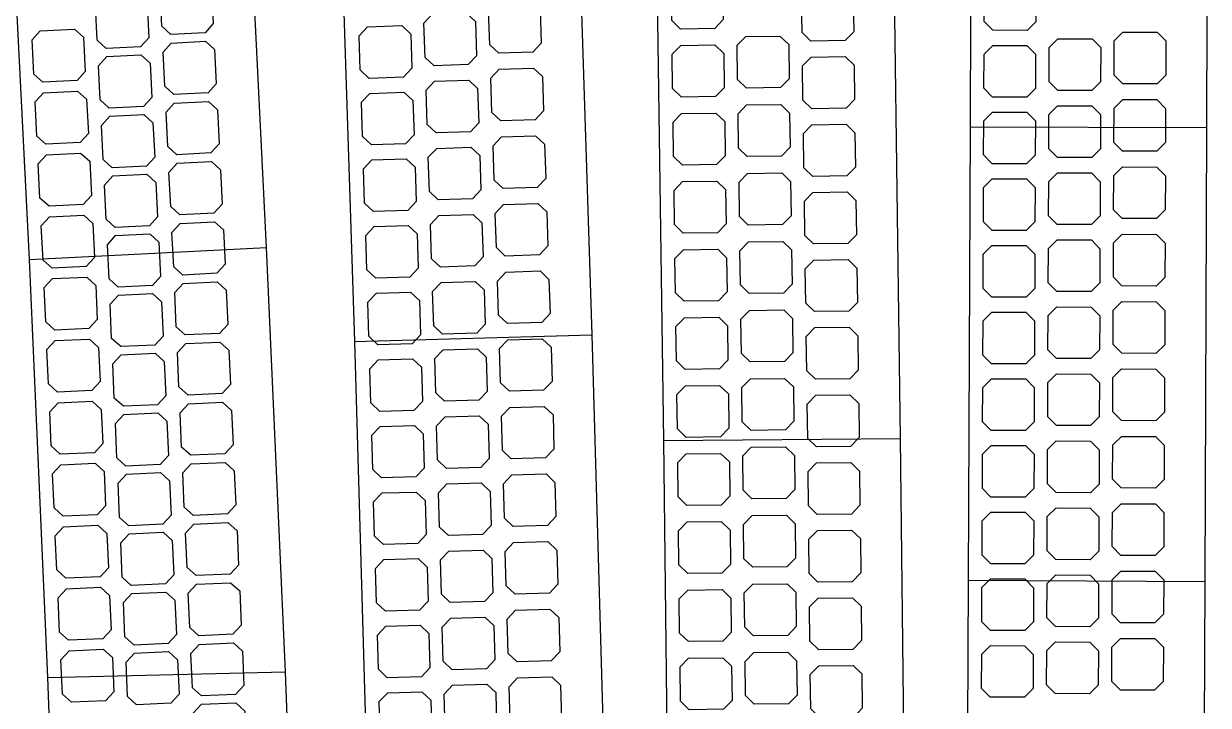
# Model space of a CAD drawing. Header units: millimetres. Extents: x 19106 to 24547, y 13072 to 17462.
# Drawn here: x 21815.1 to 22102.3, y 15413.7 to 15578.8 of the extents above; entities that cross this region are included whole.
import ezdxf

# ---------------------------------------------------------------- set-up
doc = ezdxf.new("R2010")
doc.units = ezdxf.units.MM
doc.header["$LTSCALE"] = 100
doc.header["$MEASUREMENT"] = 0
doc.layers.add('Default', color=7, linetype='Continuous')
doc.layers.add('PV CELL', color=1, linetype='Continuous')

msp = doc.modelspace()

# ---------------------------------------------------------------- linework, layer by layer
at = {"layer": 'Default'}
for points in [[(22044.88, 15663.64), (22044.53, 15553.87)], [(22101.93, 15553.69), (22102.28, 15664.05)], [(21873.99, 15524.59), (21868.86, 15627.62)], [(21811.4, 15622.71), (21816.43, 15521.68)], [(21952.95, 15503.44), (21949.53, 15609.37)], [(21891.89, 15606.41), (21895.32, 15501.85)], [(21968.72, 15585.4), (21970.25, 15477.86)], [(22027.68, 15478.33), (22026.18, 15586.61)], [(22044.53, 15553.87), (22044.08, 15444)], [(22044.53, 15553.87), (22101.93, 15553.69)], [(22044.53, 15553.87), (22101.93, 15553.69)], [(22101.49, 15443.71), (22101.93, 15553.69)], [(21816.43, 15521.68), (21873.99, 15524.59)], [(21816.43, 15521.68), (21873.99, 15524.59)], [(21878.57, 15421.83), (21873.99, 15524.59)], [(21816.43, 15521.68), (21820.92, 15420.43)], [(21895.32, 15501.85), (21952.95, 15503.44)], [(21895.32, 15501.85), (21952.95, 15503.44)], [(21955.91, 15398.59), (21952.95, 15503.44)], [(21895.32, 15501.85), (21898.32, 15397.97)], [(21970.25, 15477.86), (22027.68, 15478.33)], [(21970.25, 15477.86), (22027.68, 15478.33)], [(21970.25, 15477.86), (21971.46, 15372.25)], [(22028.88, 15372.32), (22027.68, 15478.33)], [(22044.08, 15444), (22043.6, 15337.61)], [(22044.08, 15444), (22101.49, 15443.71)], [(22044.08, 15444), (22101.49, 15443.71)], [(22101.04, 15337.47), (22101.49, 15443.71)], [(21820.92, 15420.43), (21878.57, 15421.83)], [(21820.92, 15420.43), (21878.57, 15421.83)], [(21820.92, 15420.43), (21824.56, 15322.05)], [(21882.29, 15322.15), (21878.57, 15421.83)]]:
    msp.add_lwpolyline(points, dxfattribs=at)
at = {"layer": 'PV CELL'}
for points in [[(21974.35, 15577.54), (21972.22, 15579.61), (21972.08, 15587.91), (21974.15, 15590.04), (21982.45, 15590.17), (21984.58, 15588.11), (21984.72, 15579.81), (21982.65, 15577.68), (21974.35, 15577.54)], [(22058.38, 15589.7), (22060.47, 15587.59), (22060.44, 15579.29), (22058.34, 15577.2), (22050.04, 15577.22), (22047.94, 15579.33), (22047.97, 15587.63), (22050.08, 15589.72), (22058.38, 15589.7)], [(21850.79, 15576.24), (21848.59, 15578.23), (21848.18, 15586.52), (21850.17, 15588.72), (21858.46, 15589.13), (21860.66, 15587.14), (21861.07, 15578.85), (21859.08, 15576.65), (21850.79, 15576.24)], [(22005.96, 15574.6), (22003.83, 15576.66), (22003.69, 15584.96), (22005.76, 15587.09), (22014.06, 15587.23), (22016.19, 15585.16), (22016.32, 15576.86), (22014.26, 15574.73), (22005.96, 15574.6)], [(21835.16, 15572.83), (21832.96, 15574.82), (21832.55, 15583.11), (21834.54, 15585.31), (21842.83, 15585.72), (21845.03, 15583.73), (21845.45, 15575.44), (21843.45, 15573.24), (21835.16, 15572.83)], [(21938.17, 15584.43), (21940.34, 15582.4), (21940.6, 15574.11), (21938.57, 15571.94), (21930.28, 15571.67), (21928.11, 15573.7), (21927.84, 15582), (21929.87, 15584.16), (21938.17, 15584.43)], [(21922.48, 15581.4), (21924.65, 15579.37), (21924.92, 15571.07), (21922.88, 15568.91), (21914.59, 15568.64), (21912.42, 15570.67), (21912.15, 15578.97), (21914.18, 15581.13), (21922.48, 15581.4)], [(21906.79, 15578.35), (21908.96, 15576.32), (21909.23, 15568.02), (21907.2, 15565.85), (21898.9, 15565.59), (21896.73, 15567.62), (21896.47, 15575.91), (21898.5, 15578.08), (21906.79, 15578.35)], [(21819.77, 15564.63), (21817.57, 15566.62), (21817.16, 15574.91), (21819.15, 15577.11), (21827.44, 15577.52), (21829.64, 15575.53), (21830.06, 15567.24), (21828.06, 15565.04), (21819.77, 15564.63)], [(21990.31, 15563.23), (21988.18, 15565.3), (21988.07, 15573.6), (21990.14, 15575.73), (21998.44, 15575.84), (22000.57, 15573.77), (22000.68, 15565.47), (21998.61, 15563.34), (21990.31, 15563.23)], [(22089.89, 15576.75), (22091.98, 15574.65), (22091.96, 15566.35), (22089.85, 15564.25), (22081.55, 15564.28), (22079.46, 15566.39), (22079.48, 15574.69), (22081.59, 15576.78), (22089.89, 15576.75)], [(21851.52, 15561.66), (21849.31, 15563.66), (21848.9, 15571.95), (21850.89, 15574.15), (21859.18, 15574.56), (21861.39, 15572.57), (21861.8, 15564.28), (21859.81, 15562.08), (21851.52, 15561.66)], [(21974.56, 15561.07), (21972.43, 15563.14), (21972.32, 15571.44), (21974.39, 15573.57), (21982.69, 15573.69), (21984.82, 15571.62), (21984.93, 15563.32), (21982.86, 15561.19), (21974.56, 15561.07)], [(22058.32, 15573.54), (22060.42, 15571.44), (22060.39, 15563.14), (22058.29, 15561.04), (22049.99, 15561.07), (22047.89, 15563.18), (22047.92, 15571.48), (22050.02, 15573.57), (22058.32, 15573.54)], [(22074.11, 15575.15), (22076.2, 15573.04), (22076.17, 15564.74), (22074.07, 15562.65), (22065.77, 15562.67), (22063.67, 15564.78), (22063.7, 15573.08), (22065.81, 15575.17), (22074.11, 15575.15)], [(21835.88, 15558.37), (21833.68, 15560.37), (21833.27, 15568.66), (21835.26, 15570.86), (21843.55, 15571.27), (21845.75, 15569.28), (21846.17, 15560.99), (21844.17, 15558.79), (21835.88, 15558.37)], [(22006.16, 15558.23), (22004.03, 15560.31), (22003.92, 15568.6), (22005.99, 15570.73), (22014.29, 15570.85), (22016.41, 15568.78), (22016.53, 15560.48), (22014.46, 15558.35), (22006.16, 15558.23)], [(21938.7, 15568.06), (21940.86, 15566.03), (21941.13, 15557.73), (21939.1, 15555.56), (21930.81, 15555.3), (21928.64, 15557.33), (21928.37, 15565.62), (21930.4, 15567.79), (21938.7, 15568.06)], [(21923.01, 15565.15), (21925.17, 15563.12), (21925.44, 15554.82), (21923.41, 15552.66), (21915.11, 15552.39), (21912.95, 15554.42), (21912.68, 15562.71), (21914.71, 15564.88), (21923.01, 15565.15)], [(21820.52, 15549.61), (21818.32, 15551.6), (21817.91, 15559.89), (21819.9, 15562.09), (21828.19, 15562.5), (21830.39, 15560.51), (21830.8, 15552.22), (21828.81, 15550.02), (21820.52, 15549.61)], [(21907.31, 15562.22), (21909.48, 15560.19), (21909.75, 15551.89), (21907.72, 15549.72), (21899.42, 15549.46), (21897.26, 15551.49), (21896.99, 15559.78), (21899.02, 15561.95), (21907.31, 15562.22)], [(21852.24, 15547.09), (21850.04, 15549.09), (21849.63, 15557.38), (21851.62, 15559.58), (21859.91, 15559.99), (21862.11, 15558), (21862.52, 15549.71), (21860.53, 15547.51), (21852.24, 15547.09)], [(21990.54, 15546.64), (21988.41, 15548.71), (21988.3, 15557.01), (21990.37, 15559.14), (21998.67, 15559.26), (22000.8, 15557.19), (22000.91, 15548.89), (21998.84, 15546.76), (21990.54, 15546.64)], [(22074.06, 15558.91), (22076.15, 15556.8), (22076.12, 15548.5), (22074.01, 15546.41), (22065.71, 15546.44), (22063.62, 15548.55), (22063.65, 15556.85), (22065.76, 15558.94), (22074.06, 15558.91)], [(22089.84, 15560.43), (22091.94, 15558.32), (22091.9, 15550.02), (22089.79, 15547.93), (22081.49, 15547.96), (22079.4, 15550.07), (22079.44, 15558.37), (22081.54, 15560.46), (22089.84, 15560.43)], [(21836.6, 15543.92), (21834.4, 15545.91), (21833.99, 15554.2), (21835.98, 15556.4), (21844.27, 15556.82), (21846.47, 15554.82), (21846.89, 15546.53), (21844.89, 15544.33), (21836.6, 15543.92)], [(21974.79, 15544.58), (21972.66, 15546.65), (21972.55, 15554.95), (21974.62, 15557.08), (21982.92, 15557.19), (21985.05, 15555.12), (21985.16, 15546.82), (21983.09, 15544.69), (21974.79, 15544.58)], [(22058.28, 15557.38), (22060.37, 15555.28), (22060.33, 15546.98), (22058.23, 15544.88), (22049.93, 15544.92), (22047.83, 15547.03), (22047.87, 15555.33), (22049.98, 15557.42), (22058.28, 15557.38)], [(22006.39, 15541.85), (22004.26, 15543.92), (22004.14, 15552.22), (22006.21, 15554.35), (22014.51, 15554.46), (22016.64, 15552.39), (22016.76, 15544.09), (22014.69, 15541.97), (22006.39, 15541.85)], [(21939.23, 15551.68), (21941.39, 15549.65), (21941.66, 15541.36), (21939.63, 15539.19), (21931.34, 15538.92), (21929.17, 15540.95), (21928.9, 15549.25), (21930.93, 15551.41), (21939.23, 15551.68)], [(21821.27, 15534.59), (21819.07, 15536.58), (21818.66, 15544.87), (21820.65, 15547.07), (21828.94, 15547.48), (21831.14, 15545.49), (21831.55, 15537.2), (21829.56, 15535), (21821.27, 15534.59)], [(21923.53, 15548.9), (21925.7, 15546.87), (21925.97, 15538.57), (21923.94, 15536.4), (21915.64, 15536.14), (21913.47, 15538.17), (21913.2, 15546.46), (21915.24, 15548.63), (21923.53, 15548.9)], [(21852.97, 15532.52), (21850.77, 15534.52), (21850.35, 15542.81), (21852.35, 15545.01), (21860.64, 15545.42), (21862.84, 15543.43), (21863.25, 15535.14), (21861.26, 15532.94), (21852.97, 15532.52)], [(21907.84, 15546.09), (21910, 15544.06), (21910.27, 15535.76), (21908.24, 15533.59), (21899.94, 15533.33), (21897.78, 15535.36), (21897.51, 15543.65), (21899.54, 15545.82), (21907.84, 15546.09)], [(22089.78, 15544.11), (22091.87, 15542), (22091.84, 15533.7), (22089.73, 15531.61), (22081.43, 15531.64), (22079.34, 15533.75), (22079.37, 15542.05), (22081.48, 15544.14), (22089.78, 15544.11)], [(21837.32, 15529.46), (21835.12, 15531.46), (21834.71, 15539.75), (21836.7, 15541.95), (21844.99, 15542.36), (21847.19, 15540.37), (21847.6, 15532.08), (21845.61, 15529.88), (21837.32, 15529.46)], [(21990.77, 15530.06), (21988.64, 15532.13), (21988.53, 15540.43), (21990.6, 15542.56), (21998.9, 15542.67), (22001.03, 15540.6), (22001.14, 15532.3), (21999.07, 15530.17), (21990.77, 15530.06)], [(22058.21, 15541.23), (22060.3, 15539.12), (22060.27, 15530.82), (22058.16, 15528.73), (22049.86, 15528.77), (22047.77, 15530.87), (22047.8, 15539.17), (22049.91, 15541.27), (22058.21, 15541.23)], [(22074, 15542.67), (22076.09, 15540.56), (22076.05, 15532.26), (22073.95, 15530.17), (22065.65, 15530.2), (22063.55, 15532.31), (22063.59, 15540.61), (22065.7, 15542.7), (22074, 15542.67)], [(21975.02, 15528.09), (21972.89, 15530.16), (21972.77, 15538.46), (21974.85, 15540.58), (21983.14, 15540.7), (21985.27, 15538.63), (21985.39, 15530.33), (21983.32, 15528.2), (21975.02, 15528.09)], [(22006.61, 15525.47), (22004.49, 15527.54), (22004.37, 15535.84), (22006.44, 15537.96), (22014.74, 15538.08), (22016.87, 15536.01), (22016.98, 15527.71), (22014.91, 15525.58), (22006.61, 15525.47)], [(21939.76, 15535.31), (21941.92, 15533.28), (21942.19, 15524.98), (21940.16, 15522.81), (21931.87, 15522.55), (21929.7, 15524.58), (21929.43, 15532.87), (21931.46, 15535.04), (21939.76, 15535.31)], [(21822.02, 15519.57), (21819.82, 15521.56), (21819.4, 15529.85), (21821.4, 15532.05), (21829.69, 15532.46), (21831.89, 15530.47), (21832.3, 15522.18), (21830.31, 15519.98), (21822.02, 15519.57)], [(21924.06, 15532.64), (21926.22, 15530.61), (21926.49, 15522.32), (21924.46, 15520.15), (21916.17, 15519.88), (21914, 15521.91), (21913.73, 15530.21), (21915.76, 15532.38), (21924.06, 15532.64)], [(21853.69, 15517.95), (21851.49, 15519.95), (21851.08, 15528.24), (21853.07, 15530.44), (21861.36, 15530.85), (21863.56, 15528.86), (21863.98, 15520.57), (21861.98, 15518.37), (21853.69, 15517.95)], [(21908.36, 15529.96), (21910.52, 15527.93), (21910.79, 15519.63), (21908.76, 15517.47), (21900.47, 15517.2), (21898.3, 15519.23), (21898.03, 15527.52), (21900.06, 15529.69), (21908.36, 15529.96)], [(21838.04, 15515.01), (21835.84, 15517), (21835.43, 15525.29), (21837.42, 15527.5), (21845.71, 15527.91), (21847.91, 15525.92), (21848.32, 15517.63), (21846.33, 15515.42), (21838.04, 15515.01)], [(22073.93, 15526.44), (22076.02, 15524.33), (22075.99, 15516.03), (22073.88, 15513.94), (22065.58, 15513.97), (22063.49, 15516.08), (22063.52, 15524.38), (22065.63, 15526.47), (22073.93, 15526.44)], [(22089.71, 15527.79), (22091.81, 15525.68), (22091.77, 15517.38), (22089.66, 15515.29), (22081.36, 15515.32), (22079.27, 15517.43), (22079.31, 15525.73), (22081.41, 15527.82), (22089.71, 15527.79)], [(21975.25, 15511.59), (21973.12, 15513.66), (21973, 15521.96), (21975.07, 15524.09), (21983.37, 15524.21), (21985.5, 15522.14), (21985.62, 15513.84), (21983.55, 15511.71), (21975.25, 15511.59)], [(21991, 15513.47), (21988.87, 15515.54), (21988.76, 15523.84), (21990.83, 15525.97), (21999.13, 15526.09), (22001.26, 15524.02), (22001.37, 15515.72), (21999.3, 15513.59), (21991, 15513.47)], [(22058.15, 15525.08), (22060.24, 15522.97), (22060.21, 15514.67), (22058.1, 15512.58), (22049.8, 15512.61), (22047.71, 15514.72), (22047.74, 15523.02), (22049.85, 15525.11), (22058.15, 15525.08)], [(22006.84, 15509.08), (22004.71, 15511.15), (22004.6, 15519.45), (22006.67, 15521.58), (22014.97, 15521.7), (22017.1, 15519.62), (22017.21, 15511.33), (22015.14, 15509.2), (22006.84, 15509.08)], [(21940.29, 15518.93), (21942.45, 15516.9), (21942.72, 15508.6), (21940.69, 15506.44), (21932.39, 15506.17), (21930.23, 15508.2), (21929.96, 15516.5), (21931.99, 15518.66), (21940.29, 15518.93)], [(21822.67, 15504.6), (21820.48, 15506.6), (21820.11, 15514.89), (21822.12, 15517.08), (21830.41, 15517.45), (21832.6, 15515.45), (21832.97, 15507.16), (21830.96, 15504.97), (21822.67, 15504.6)], [(21854.31, 15503.43), (21852.12, 15505.44), (21851.75, 15513.73), (21853.75, 15515.92), (21862.05, 15516.29), (21864.24, 15514.29), (21864.61, 15505.99), (21862.6, 15503.8), (21854.31, 15503.43)], [(21924.58, 15516.39), (21926.75, 15514.36), (21927.02, 15506.07), (21924.99, 15503.9), (21916.69, 15503.63), (21914.52, 15505.66), (21914.26, 15513.96), (21916.29, 15516.12), (21924.58, 15516.39)], [(21838.64, 15500.6), (21836.45, 15502.61), (21836.08, 15510.9), (21838.09, 15513.09), (21846.38, 15513.46), (21848.57, 15511.46), (21848.94, 15503.17), (21846.94, 15500.97), (21838.64, 15500.6)], [(21908.93, 15513.79), (21911.09, 15511.75), (21911.32, 15503.45), (21909.28, 15501.29), (21900.98, 15501.06), (21898.83, 15503.1), (21898.59, 15511.4), (21900.63, 15513.55), (21908.93, 15513.79)], [(21991.23, 15496.89), (21989.1, 15498.96), (21988.99, 15507.26), (21991.06, 15509.39), (21999.36, 15509.5), (22001.49, 15507.43), (22001.6, 15499.13), (21999.53, 15497), (21991.23, 15496.89)], [(22073.87, 15510.2), (22075.96, 15508.09), (22075.92, 15499.79), (22073.82, 15497.7), (22065.52, 15497.73), (22063.42, 15499.84), (22063.46, 15508.14), (22065.57, 15510.23), (22073.87, 15510.2)], [(22089.65, 15511.47), (22091.74, 15509.36), (22091.71, 15501.06), (22089.6, 15498.97), (22081.3, 15499.01), (22079.21, 15501.11), (22079.24, 15509.41), (22081.35, 15511.51), (22089.65, 15511.47)], [(21975.48, 15495.1), (21973.35, 15497.17), (21973.23, 15505.47), (21975.3, 15507.6), (21983.6, 15507.71), (21985.73, 15505.64), (21985.85, 15497.34), (21983.78, 15495.21), (21975.48, 15495.1)], [(22058.08, 15508.93), (22060.17, 15506.82), (22060.14, 15498.52), (22058.03, 15496.43), (22049.73, 15496.46), (22047.64, 15498.57), (22047.67, 15506.87), (22049.78, 15508.96), (22058.08, 15508.93)], [(22007.07, 15492.7), (22004.94, 15494.77), (22004.82, 15503.07), (22006.9, 15505.2), (22015.19, 15505.31), (22017.32, 15503.24), (22017.44, 15494.94), (22015.37, 15492.81), (22007.07, 15492.7)], [(21823.34, 15489.57), (21821.15, 15491.58), (21820.78, 15499.87), (21822.79, 15502.06), (21831.08, 15502.43), (21833.27, 15500.42), (21833.64, 15492.13), (21831.63, 15489.94), (21823.34, 15489.57)], [(21854.96, 15488.86), (21852.77, 15490.86), (21852.4, 15499.15), (21854.4, 15501.35), (21862.7, 15501.72), (21864.89, 15499.71), (21865.26, 15491.42), (21863.25, 15489.23), (21854.96, 15488.86)], [(21940.81, 15502.51), (21942.97, 15500.47), (21943.21, 15492.18), (21941.17, 15490.02), (21932.87, 15489.78), (21930.71, 15491.82), (21930.48, 15500.12), (21932.52, 15502.28), (21940.81, 15502.51)], [(21839.29, 15486.15), (21837.1, 15488.15), (21836.73, 15496.44), (21838.73, 15498.63), (21847.02, 15499), (21849.22, 15497), (21849.59, 15488.71), (21847.58, 15486.52), (21839.29, 15486.15)], [(21909.38, 15497.66), (21911.54, 15495.62), (21911.78, 15487.32), (21909.74, 15485.16), (21901.44, 15484.93), (21899.28, 15486.97), (21899.05, 15495.26), (21901.09, 15497.42), (21909.38, 15497.66)], [(21925.1, 15500.1), (21927.26, 15498.06), (21927.49, 15489.76), (21925.45, 15487.6), (21917.15, 15487.37), (21915, 15489.41), (21914.76, 15497.71), (21916.8, 15499.86), (21925.1, 15500.1)], [(22089.58, 15495.16), (22091.67, 15493.05), (22091.64, 15484.75), (22089.53, 15482.66), (22081.23, 15482.69), (22079.14, 15484.8), (22079.17, 15493.1), (22081.28, 15495.19), (22089.58, 15495.16)], [(21991.46, 15480.3), (21989.33, 15482.37), (21989.22, 15490.67), (21991.29, 15492.8), (21999.59, 15492.92), (22001.72, 15490.84), (22001.83, 15482.55), (21999.76, 15480.42), (21991.46, 15480.3)], [(22058.02, 15492.78), (22060.11, 15490.67), (22060.08, 15482.37), (22057.97, 15480.28), (22049.67, 15480.31), (22047.58, 15482.42), (22047.61, 15490.72), (22049.72, 15492.81), (22058.02, 15492.78)], [(22073.8, 15493.97), (22075.89, 15491.86), (22075.86, 15483.56), (22073.75, 15481.47), (22065.45, 15481.5), (22063.36, 15483.61), (22063.39, 15491.91), (22065.5, 15494), (22073.8, 15493.97)], [(21975.71, 15478.61), (21973.58, 15480.68), (21973.46, 15488.98), (21975.53, 15491.1), (21983.83, 15491.22), (21985.96, 15489.15), (21986.08, 15480.85), (21984, 15478.72), (21975.71, 15478.61)], [(21824.01, 15474.55), (21821.82, 15476.55), (21821.45, 15484.84), (21823.46, 15487.03), (21831.75, 15487.4), (21833.94, 15485.4), (21834.31, 15477.11), (21832.3, 15474.92), (21824.01, 15474.55)], [(21855.61, 15474.28), (21853.42, 15476.29), (21853.05, 15484.58), (21855.05, 15486.77), (21863.35, 15487.14), (21865.54, 15485.14), (21865.91, 15476.85), (21863.9, 15474.65), (21855.61, 15474.28)], [(22007.3, 15476.31), (22005.17, 15478.38), (22005.05, 15486.68), (22007.12, 15488.81), (22015.42, 15488.93), (22017.55, 15486.86), (22017.67, 15478.56), (22015.59, 15476.43), (22007.3, 15476.31)], [(21839.93, 15471.69), (21837.74, 15473.69), (21837.37, 15481.99), (21839.38, 15484.18), (21847.67, 15484.55), (21849.86, 15482.54), (21850.23, 15474.25), (21848.23, 15472.06), (21839.93, 15471.69)], [(21925.56, 15483.84), (21927.72, 15481.8), (21927.95, 15473.51), (21925.91, 15471.35), (21917.61, 15471.11), (21915.45, 15473.15), (21915.22, 15481.45), (21917.26, 15483.61), (21925.56, 15483.84)], [(21941.28, 15486.14), (21943.44, 15484.1), (21943.67, 15475.8), (21941.63, 15473.64), (21933.33, 15473.41), (21931.17, 15475.45), (21930.94, 15483.74), (21932.98, 15485.9), (21941.28, 15486.14)], [(21909.84, 15481.53), (21912, 15479.49), (21912.23, 15471.19), (21910.19, 15469.03), (21901.89, 15468.8), (21899.74, 15470.84), (21899.5, 15479.13), (21901.54, 15481.29), (21909.84, 15481.53)], [(22073.74, 15477.73), (22075.83, 15475.62), (22075.79, 15467.32), (22073.69, 15465.23), (22065.39, 15465.26), (22063.29, 15467.37), (22063.33, 15475.67), (22065.44, 15477.76), (22073.74, 15477.73)], [(22089.52, 15478.84), (22091.61, 15476.73), (22091.58, 15468.43), (22089.47, 15466.34), (22081.17, 15466.37), (22079.08, 15468.48), (22079.11, 15476.78), (22081.22, 15478.87), (22089.52, 15478.84)], [(21975.89, 15462.14), (21973.77, 15464.21), (21973.68, 15472.51), (21975.75, 15474.64), (21984.05, 15474.73), (21986.18, 15472.66), (21986.27, 15464.36), (21984.19, 15462.23), (21975.89, 15462.14)], [(21991.65, 15463.74), (21989.53, 15465.82), (21989.44, 15474.12), (21991.51, 15476.24), (21999.81, 15476.34), (22001.94, 15474.26), (22002.03, 15465.96), (21999.95, 15463.84), (21991.65, 15463.74)], [(22057.95, 15476.63), (22060.04, 15474.52), (22060.01, 15466.22), (22057.9, 15464.13), (22049.6, 15464.16), (22047.51, 15466.27), (22047.54, 15474.57), (22049.65, 15476.66), (22057.95, 15476.63)], [(21824.68, 15459.52), (21822.49, 15461.53), (21822.12, 15469.82), (21824.13, 15472.01), (21832.42, 15472.38), (21834.61, 15470.38), (21834.98, 15462.08), (21832.98, 15459.89), (21824.68, 15459.52)], [(21856.26, 15459.71), (21854.07, 15461.72), (21853.7, 15470.01), (21855.7, 15472.2), (21864, 15472.57), (21866.19, 15470.56), (21866.56, 15462.27), (21864.55, 15460.08), (21856.26, 15459.71)], [(22007.48, 15459.95), (22005.35, 15462.03), (22005.26, 15470.33), (22007.33, 15472.45), (22015.63, 15472.55), (22017.76, 15470.47), (22017.85, 15462.17), (22015.78, 15460.05), (22007.48, 15459.95)], [(21840.58, 15457.23), (21838.39, 15459.24), (21838.02, 15467.53), (21840.02, 15469.72), (21848.31, 15470.09), (21850.51, 15468.09), (21850.88, 15459.79), (21848.87, 15457.6), (21840.58, 15457.23)], [(21941.74, 15469.76), (21943.9, 15467.72), (21944.13, 15459.42), (21942.09, 15457.26), (21933.79, 15457.03), (21931.64, 15459.07), (21931.4, 15467.37), (21933.44, 15469.52), (21941.74, 15469.76)], [(21926.02, 15467.59), (21928.17, 15465.55), (21928.41, 15457.25), (21926.37, 15455.09), (21918.07, 15454.86), (21915.91, 15456.9), (21915.68, 15465.2), (21917.72, 15467.36), (21926.02, 15467.59)], [(21910.29, 15465.39), (21912.45, 15463.35), (21912.69, 15455.06), (21910.65, 15452.9), (21902.35, 15452.67), (21900.19, 15454.71), (21899.96, 15463), (21902, 15465.16), (21910.29, 15465.39)], [(22057.89, 15460.47), (22059.98, 15458.37), (22059.95, 15450.07), (22057.84, 15447.97), (22049.54, 15448.01), (22047.45, 15450.12), (22047.48, 15458.42), (22049.59, 15460.51), (22057.89, 15460.47)], [(22073.67, 15461.5), (22075.76, 15459.39), (22075.73, 15451.09), (22073.62, 15449), (22065.32, 15449.03), (22063.23, 15451.14), (22063.26, 15459.44), (22065.37, 15461.53), (22073.67, 15461.5)], [(22089.45, 15462.52), (22091.54, 15460.41), (22091.51, 15452.11), (22089.4, 15450.02), (22081.1, 15450.05), (22079.01, 15452.16), (22079.04, 15460.46), (22081.15, 15462.55), (22089.45, 15462.52)], [(21856.91, 15445.14), (21854.72, 15447.14), (21854.35, 15455.43), (21856.36, 15457.62), (21864.65, 15457.99), (21866.84, 15455.99), (21867.21, 15447.7), (21865.2, 15445.51), (21856.91, 15445.14)], [(21976.08, 15445.64), (21973.96, 15447.72), (21973.86, 15456.02), (21975.94, 15458.14), (21984.24, 15458.24), (21986.36, 15456.16), (21986.46, 15447.86), (21984.38, 15445.74), (21976.08, 15445.64)], [(21991.84, 15447.16), (21989.72, 15449.23), (21989.62, 15457.53), (21991.7, 15459.66), (22000, 15459.75), (22002.12, 15457.67), (22002.22, 15449.37), (22000.14, 15447.25), (21991.84, 15447.16)], [(21825.35, 15444.5), (21823.16, 15446.5), (21822.79, 15454.8), (21824.8, 15456.99), (21833.09, 15457.36), (21835.28, 15455.35), (21835.65, 15447.06), (21833.65, 15444.87), (21825.35, 15444.5)], [(21841.22, 15442.77), (21839.03, 15444.78), (21838.66, 15453.07), (21840.67, 15455.26), (21848.96, 15455.63), (21851.15, 15453.63), (21851.52, 15445.34), (21849.52, 15443.14), (21841.22, 15442.77)], [(22007.66, 15443.57), (22005.54, 15445.65), (22005.44, 15453.94), (22007.52, 15456.07), (22015.82, 15456.16), (22017.94, 15454.09), (22018.04, 15445.79), (22015.96, 15443.66), (22007.66, 15443.57)], [(21942.2, 15453.38), (21944.36, 15451.34), (21944.59, 15443.04), (21942.55, 15440.89), (21934.26, 15440.65), (21932.1, 15442.69), (21931.86, 15450.99), (21933.9, 15453.15), (21942.2, 15453.38)], [(21910.75, 15449.26), (21912.91, 15447.22), (21913.14, 15438.93), (21911.1, 15436.77), (21902.8, 15436.53), (21900.65, 15438.57), (21900.41, 15446.87), (21902.45, 15449.03), (21910.75, 15449.26)], [(21926.47, 15451.34), (21928.63, 15449.3), (21928.87, 15441), (21926.83, 15438.84), (21918.53, 15438.61), (21916.37, 15440.65), (21916.14, 15448.94), (21918.18, 15451.1), (21926.47, 15451.34)], [(22089.39, 15446.2), (22091.48, 15444.09), (22091.44, 15435.79), (22089.33, 15433.7), (22081.03, 15433.73), (22078.94, 15435.84), (22078.98, 15444.14), (22081.09, 15446.23), (22089.39, 15446.2)], [(21857.56, 15430.56), (21855.37, 15432.57), (21855, 15440.86), (21857.01, 15443.05), (21865.3, 15443.42), (21867.49, 15441.42), (21867.86, 15433.12), (21865.85, 15430.93), (21857.56, 15430.56)], [(21992.03, 15430.57), (21989.91, 15432.65), (21989.81, 15440.95), (21991.89, 15443.07), (22000.19, 15443.16), (22002.31, 15441.09), (22002.4, 15432.79), (22000.33, 15430.66), (21992.03, 15430.57)], [(22057.82, 15444.32), (22059.91, 15442.21), (22059.88, 15433.91), (22057.77, 15431.82), (22049.47, 15431.85), (22047.38, 15433.96), (22047.42, 15442.26), (22049.52, 15444.35), (22057.82, 15444.32)], [(22073.61, 15445.26), (22075.7, 15443.15), (22075.66, 15434.85), (22073.55, 15432.76), (22065.25, 15432.79), (22063.16, 15434.9), (22063.2, 15443.2), (22065.31, 15445.29), (22073.61, 15445.26)], [(21826.02, 15429.48), (21823.83, 15431.48), (21823.46, 15439.77), (21825.47, 15441.96), (21833.76, 15442.33), (21835.95, 15440.33), (21836.32, 15432.04), (21834.32, 15429.84), (21826.02, 15429.48)], [(21841.87, 15428.32), (21839.68, 15430.32), (21839.31, 15438.61), (21841.31, 15440.8), (21849.6, 15441.17), (21851.8, 15439.17), (21852.17, 15430.88), (21850.16, 15428.69), (21841.87, 15428.32)], [(21976.27, 15429.15), (21974.14, 15431.23), (21974.05, 15439.53), (21976.13, 15441.65), (21984.42, 15441.74), (21986.55, 15439.67), (21986.64, 15431.37), (21984.57, 15429.24), (21976.27, 15429.15)], [(22007.85, 15427.18), (22005.72, 15429.26), (22005.63, 15437.56), (22007.7, 15439.68), (22016, 15439.78), (22018.13, 15437.7), (22018.22, 15429.4), (22016.15, 15427.28), (22007.85, 15427.18)], [(21926.93, 15435.08), (21929.09, 15433.04), (21929.33, 15424.75), (21927.29, 15422.59), (21918.99, 15422.35), (21916.83, 15424.39), (21916.6, 15432.69), (21918.64, 15434.85), (21926.93, 15435.08)], [(21942.66, 15437), (21944.82, 15434.96), (21945.06, 15426.67), (21943.02, 15424.51), (21934.72, 15424.27), (21932.56, 15426.31), (21932.33, 15434.61), (21934.37, 15436.77), (21942.66, 15437)], [(21911.2, 15433.13), (21913.36, 15431.09), (21913.6, 15422.8), (21911.56, 15420.64), (21903.26, 15420.4), (21901.1, 15422.44), (21900.87, 15430.74), (21902.91, 15432.9), (21911.2, 15433.13)], [(21858.21, 15415.99), (21856.02, 15417.99), (21855.65, 15426.29), (21857.66, 15428.48), (21865.95, 15428.85), (21868.14, 15426.84), (21868.51, 15418.55), (21866.5, 15416.36), (21858.21, 15415.99)], [(22073.54, 15429.02), (22075.63, 15426.92), (22075.59, 15418.62), (22073.48, 15416.52), (22065.18, 15416.56), (22063.09, 15418.67), (22063.13, 15426.97), (22065.24, 15429.06), (22073.54, 15429.02)], [(22089.32, 15429.88), (22091.41, 15427.77), (22091.37, 15419.47), (22089.26, 15417.38), (22080.96, 15417.42), (22078.87, 15419.53), (22078.91, 15427.83), (22081.02, 15429.92), (22089.32, 15429.88)], [(21826.69, 15414.45), (21824.5, 15416.46), (21824.13, 15424.75), (21826.14, 15426.94), (21834.43, 15427.31), (21836.62, 15425.3), (21836.99, 15417.01), (21834.99, 15414.82), (21826.69, 15414.45)], [(21842.51, 15413.86), (21840.32, 15415.86), (21839.95, 15424.15), (21841.96, 15426.35), (21850.25, 15426.72), (21852.44, 15424.71), (21852.81, 15416.42), (21850.81, 15414.23), (21842.51, 15413.86)], [(21992.22, 15413.98), (21990.09, 15416.06), (21990, 15424.36), (21992.08, 15426.48), (22000.37, 15426.58), (22002.5, 15424.5), (22002.59, 15416.2), (22000.52, 15414.08), (21992.22, 15413.98)], [(22057.75, 15428.17), (22059.85, 15426.06), (22059.81, 15417.76), (22057.7, 15415.67), (22049.4, 15415.7), (22047.31, 15417.81), (22047.35, 15426.11), (22049.45, 15428.2), (22057.75, 15428.17)], [(21976.45, 15412.66), (21974.33, 15414.73), (21974.24, 15423.03), (21976.31, 15425.16), (21984.61, 15425.25), (21986.73, 15423.17), (21986.83, 15414.87), (21984.75, 15412.75), (21976.45, 15412.66)], [(22008.03, 15410.8), (22005.91, 15412.88), (22005.81, 15421.17), (22007.89, 15423.3), (22016.19, 15423.39), (22018.31, 15421.32), (22018.41, 15413.02), (22016.33, 15410.89), (22008.03, 15410.8)], [(21943.12, 15420.63), (21945.28, 15418.59), (21945.52, 15410.29), (21943.48, 15408.13), (21935.18, 15407.9), (21933.02, 15409.94), (21932.79, 15418.23), (21934.83, 15420.39), (21943.12, 15420.63)], [(21927.39, 15418.83), (21929.55, 15416.79), (21929.78, 15408.49), (21927.74, 15406.33), (21919.45, 15406.1), (21917.29, 15408.14), (21917.05, 15416.44), (21919.09, 15418.59), (21927.39, 15418.83)], [(21911.66, 15417), (21913.82, 15414.96), (21914.05, 15406.66), (21912.01, 15404.51), (21903.71, 15404.27), (21901.56, 15406.31), (21901.32, 15414.61), (21903.36, 15416.77), (21911.66, 15417)], [(21858.72, 15401.49), (21856.54, 15403.51), (21856.23, 15411.8), (21858.25, 15413.98), (21866.55, 15414.29), (21868.72, 15412.27), (21869.03, 15403.97), (21867.01, 15401.79), (21858.72, 15401.49)]]:
    msp.add_lwpolyline(points, dxfattribs=at)

doc.saveas('drawing.dxf')
